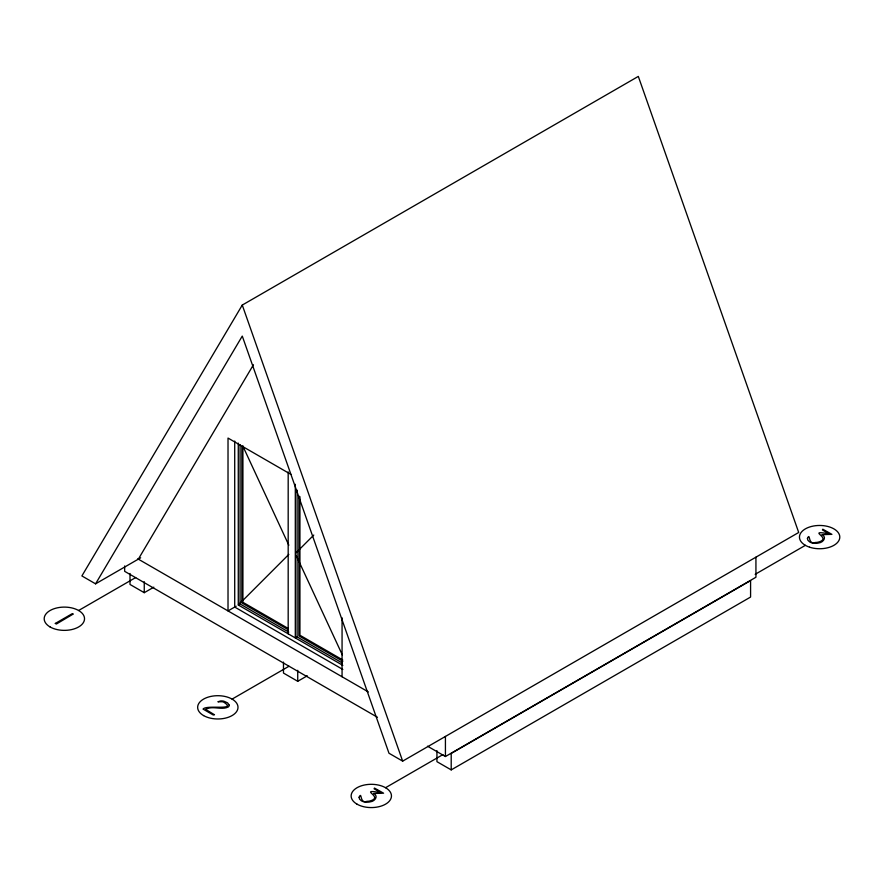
<?xml version="1.0" encoding="UTF-8"?>
<svg xmlns="http://www.w3.org/2000/svg" width="884" height="884" viewBox="0 0 884 884"><rect width="100%" height="100%" fill="white"/><g stroke="black" fill="none" stroke-linecap="round" stroke-linejoin="round"><path stroke-width="1.33" d="M95.571 583.838L242.271 336.075L388.982 753.234L402.662 761.135L798.705 532.477L638.314 76.411L242.271 305.068L81.892 575.937L95.571 583.838L140.666 557.804M138.335 559.141L253.454 364.727M239.255 604.026L288.825 554.412M296.284 552.577L313.776 535.063M78.621 610.501L135.683 577.561M130.003 573.484L130.003 584.457L144.258 592.689L153.805 587.175M236.172 606.214L228.017 610.921L228.017 438.066L290.98 474.421M238.282 443.116L238.282 604.999L240.061 603.96L288.77 632.082M342.23 662.956L297.09 636.889L295.311 637.916L295.311 484.277M232.083 699.111L288.946 666.282M283.477 662.094L283.477 673.067L297.731 681.299L307.278 675.785M385.557 787.71L442.95 754.582M755.157 574.324L805.379 545.329M427.536 746.195L445.425 756.527L755.931 577.252L755.931 557.174M451.205 769.898L750.582 597.054L750.582 580.589L451.205 753.433L451.205 769.898L436.939 761.665L436.939 750.693M288.062 628.38L242.912 602.313L242.912 445.934M342.705 659.939L299.941 635.242L299.941 496.686M288.184 629.684L241.851 602.932L241.851 446.553M342.826 661.243L298.869 635.861L298.869 495.935M238.282 604.999L342.826 665.354M342.826 669.464L234.713 607.054L234.713 441.061M137.771 558.821L368.374 691.951M377.457 717.278L124.655 571.329L124.655 565.97M296.471 556.058L342.373 655M242.934 446.276L288.836 545.229M242.271 305.068L402.662 761.135M445.425 736.438L445.425 756.527M342.064 617.783L342.064 676.768M297.731 670.315L297.731 681.299M297.09 490.101L297.09 636.889M288.184 471.923L288.184 633.806M240.061 444.829L240.061 603.96M144.258 581.716L144.258 592.689M359.092 797.269L359.578 799.136L361.313 800.76A7.437 4.298 0 0 0 363.799 801.777L367.015 802.197A7.669 4.431 0 0 0 370.363 801.81C374.672 801.501 379.015 795.987 373.567 793.478L383.579 793.191L374.462 788.064L374.109 788.793L380.772 792.639C356.628 788.583 385.092 796.937 369.877 800.981A6.674 3.845 0 0 1 367.092 801.313C359.313 804.363 362.197 790.528 359.092 797.269M807.435 538.422L807.91 540.29L809.656 541.914A7.437 4.298 0 0 0 812.131 542.931L815.357 543.351A7.669 4.431 0 0 0 818.706 542.964C823.015 542.654 827.358 537.14 821.899 534.643L831.91 534.345L822.794 529.218L822.451 529.947L829.115 533.792C804.97 529.748 833.424 538.102 818.219 542.135A6.674 3.845 0 0 1 815.424 542.467C807.644 545.516 810.54 531.682 807.435 538.422M229.199 705.123L229.155 705.642A4.973 2.873 0 0 1 228.227 707.001C221.21 710.449 212.779 705.344 205.585 709.355L214.469 714.758L213.199 714.957L203.044 709.09C206.524 704.382 238.326 711.178 223.398 701.973A4.53 2.619 0 0 0 221.343 701.741L217.884 701.786L220.646 700.946A6.619 3.823 0 0 1 223.884 701.211L227.553 702.835L229.199 705.123M55.316 623.441L56.355 624.038L73.295 613.993L72.035 613.783L55.316 623.441M357.048 804.175A20.166 11.636 0 0 0 390.772 798.959A20.166 11.636 0 0 0 366.087 784.705A20.166 11.636 0 0 0 357.048 804.175M809.556 547.185A20.166 11.636 0 0 0 839.8 537.096A20.166 11.636 0 0 0 809.556 527.019A20.166 11.636 0 0 0 809.556 547.185M203.574 715.576A20.166 11.636 0 0 0 237.31 710.349A20.166 11.636 0 0 0 212.613 696.095A20.166 11.636 0 0 0 203.574 715.576M50.101 626.966A20.166 11.636 0 0 0 83.836 621.75A20.166 11.636 0 0 0 59.14 607.496A20.166 11.636 0 0 0 50.101 626.966"/></g></svg>
